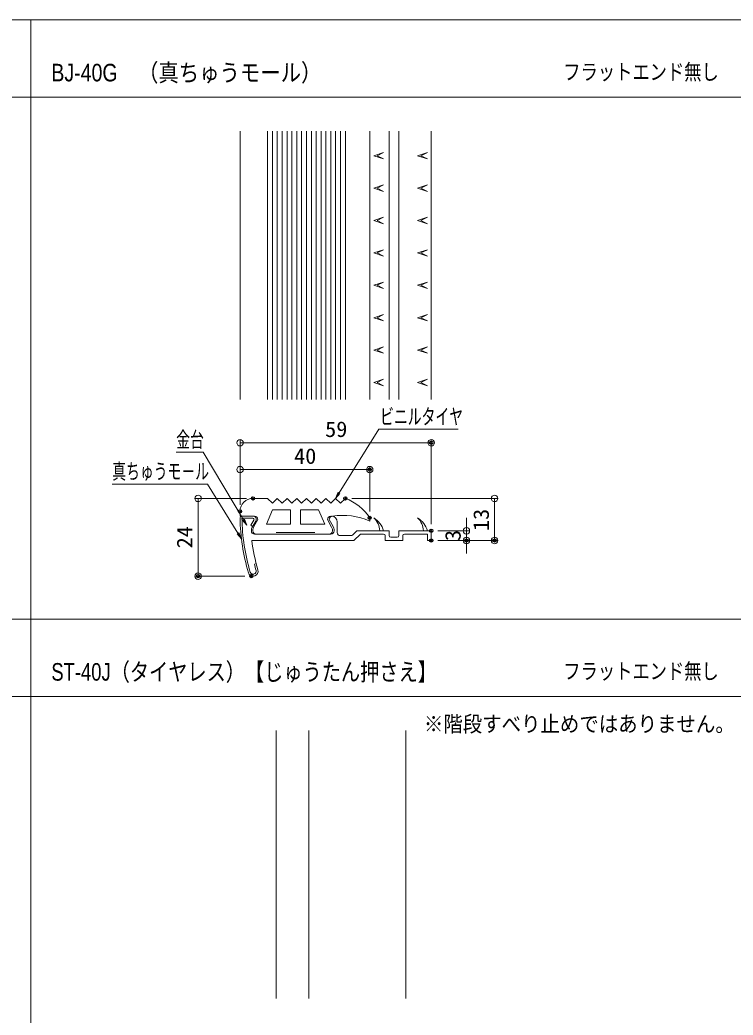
# Model space of a CAD drawing. Units: millimetres, scale not verified. Extents: x -400 to 400, y -277 to 277.
# Drawn here: x 34.6 to 254.6, y -30.3 to 277 of the extents above; entities that cross this region are included whole.
import ezdxf
from ezdxf.enums import TextEntityAlignment as Align

# ---------------------------------------------------------------- set-up
doc = ezdxf.new("R2010")
doc.units = ezdxf.units.MM
doc.header["$LTSCALE"] = 2
doc.header["$PDMODE"] = 32
doc.header["$PDSIZE"] = 1
for name, color, linetype, lineweight in [('0-0_zumenwaku', 6, 'Continuous', 9), ('0-2_1', 3, 'Continuous', 9), ('0-3_2', 4, 'Continuous', 9), ('0-8_0', 1, 'Continuous', 9), ('0-D_6文字', 2, 'Continuous', 9)]:
    doc.layers.add(name, color=color, linetype=linetype, lineweight=lineweight)
doc.layers.add('0-1_moji', color=2, linetype='Continuous')
doc.layers.add('0-9_Defpoints', color=7, linetype='Continuous')
doc.styles.add('ＭＳ ゴシック', font='')
doc.styles.add('ＭＳ Ｐゴシック', font='')
doc.styles.get('ＭＳ ゴシック').set_extended_font_data('MS Gothic')
doc.styles.get('ＭＳ Ｐゴシック').set_extended_font_data('MS PGothic')

# ---------------------------------------------------------------- blocks, each defined once
blk = doc.blocks.new('_Origin')
at = {"layer": '0-8_0'}
blk.add_line((0, 0), (-2, 0), dxfattribs=at)
blk.add_circle((0, 0), 1, dxfattribs=at)
blk = doc.blocks.new('MLeader1')
at = {"layer": '0-D_6文字', "color": 1}
blk.add_line((145.998, 150.6), (169.733, 150.6), dxfattribs=at)
at = {"layer": '0-D_6文字'}
blk.add_line((133.326, 130.773), (131.986, 129.252), dxfattribs=at)
at = {"layer": '0-D_6文字', "color": 1}
blk.add_lwpolyline([(133.043, 130.949), (145.278, 150.6), (145.998, 150.6)], dxfattribs=at)
at = {"layer": '0-D_6文字'}
blk.add_lwpolyline([(132.76, 131.126), (131.986, 129.252), (133.043, 130.949)], dxfattribs=at)
at = {"layer": '0-D_6文字', "style": 'ＭＳ ゴシック', "width": 0.65}
blk.add_text('ビニルタイヤ', height=4.809, dxfattribs=at).set_placement((145.699, 150.657), align=Align.BOTTOM_LEFT)
blk = doc.blocks.new('MLeader2')
at = {"layer": '0-D_6文字', "color": 1}
blk.add_line((90.443, 143.524), (82.796, 143.524), dxfattribs=at)
at = {"layer": '0-D_6文字'}
blk.add_line((103.861, 122.844), (104.598, 120.955), dxfattribs=at)
at = {"layer": '0-D_6文字', "color": 1}
blk.add_lwpolyline([(103.575, 122.674), (91.163, 143.524), (90.443, 143.524)], dxfattribs=at)
at = {"layer": '0-D_6文字'}
blk.add_lwpolyline([(103.288, 122.503), (104.598, 120.955), (103.575, 122.674)], dxfattribs=at)
at = {"layer": '0-D_6文字', "style": 'ＭＳ ゴシック', "width": 0.65}
blk.add_text('金台', height=4.809, dxfattribs=at).set_placement((82.796, 143.573), align=Align.BOTTOM_LEFT)
blk = doc.blocks.new('MLeader3')
at = {"layer": '0-D_6文字', "color": 1}
blk.add_line((91.703, 133.695), (63.071, 133.695), dxfattribs=at)
at = {"layer": '0-D_6文字'}
blk.add_line((102.133, 118.69), (102.905, 116.815), dxfattribs=at)
at = {"layer": '0-D_6文字', "color": 1}
blk.add_lwpolyline([(101.85, 118.514), (92.423, 133.695), (91.703, 133.695)], dxfattribs=at)
at = {"layer": '0-D_6文字'}
blk.add_lwpolyline([(101.567, 118.339), (102.905, 116.815), (101.85, 118.514)], dxfattribs=at)
at = {"layer": '0-D_6文字', "style": 'ＭＳ ゴシック', "width": 0.65}
blk.add_text('真ちゅうモ－ル', height=4.809, dxfattribs=at).set_placement((63.071, 133.77), align=Align.BOTTOM_LEFT)

msp = doc.modelspace()

# ---------------------------------------------------------------- linework, layer by layer
at = {"layer": '0-0_zumenwaku'}
for p, q in [((37.977, 276.969), (37.977, -277.031)), ((-399.623, 253.076), (257.977, 253.076)), ((257.977, 91.969), (-400.023, 91.969)), ((-399.623, 68.076), (257.977, 68.076))]:
    msp.add_line(p, q, dxfattribs=at)
msp.add_lwpolyline([(-400.023, -277.031), (399.977, -277.031), (399.977, 276.969), (-400.023, 276.969)], close=True, dxfattribs=at)
at = {"layer": '0-2_1'}
for p, q in [((102.486, 159.831), (102.486, 242.605)), ((142.486, 242.605), (142.486, 159.831)), ((148.483, 242.605), (148.483, 159.831)), ((151.483, 242.605), (151.483, 159.831)), ((161.483, 242.605), (161.483, 159.831)), ((103.086, 123.752), (106.504, 123.752)), ((103.086, 123.152), (106.415, 123.152)), ((106.758, 122.545), (105.796, 120.953)), ((105.796, 120.957), (106.377, 120.607)), ((107.36, 122.235), (106.238, 120.378)), ((129.986, 122.752), (131.256, 120.53)), ((132.483, 122.002), (132.483, 118.752)), ((105.986, 119.473), (105.986, 119.252)), ((106.986, 118.252), (129.879, 118.252)), ((107.486, 118.252), (130.486, 118.252)), ((113.607, 118.752), (125.607, 118.752)), ((130.986, 119.473), (130.986, 119.252)), ((131.486, 119.662), (131.486, 119.252)), ((133.483, 117.752), (136.569, 117.752)), ((137.276, 118.045), (138.483, 119.252)), ((139.605, 118.252), (137.605, 116.252)), ((138.483, 119.252), (148.483, 119.252)), ((139.605, 118.252), (146.783, 118.252)), ((147.283, 117.752), (147.283, 116.252)), ((148.483, 119.252), (148.483, 117.752)), ((148.983, 117.252), (150.983, 117.252)), ((151.483, 119.252), (151.483, 117.752)), ((151.483, 119.252), (161.483, 119.252)), ((152.683, 117.752), (152.683, 116.252)), ((153.183, 118.252), (160.283, 118.252)), ((160.283, 118.252), (160.283, 116.252)), ((161.483, 119.252), (161.483, 116.252)), ((106.098, 116.252), (137.605, 116.252)), ((147.283, 116.252), (152.683, 116.252)), ((161.483, 116.252), (160.283, 116.252)), ((106.911, 108.979), (107.483, 109.164)), ((107.052, 105.347), (106.971, 105.321)), ((113.687, 57.605), (113.687, -25.169)), ((123.687, 57.605), (123.687, -25.169)), ((153.687, 57.605), (153.687, -25.169))]:
    msp.add_line(p, q, dxfattribs=at)
for centre, radius, start, end in [((103.086, 123.152), 0.6, 90, 180.57876), ((164.637, 124.08), 62.158, 180.86142, 196.60332), ((164.47, 124.054), 61.391, 180.84254, 196.62483), ((106.415, 122.752), 0.4, 328.875, 90), ((106.504, 122.752), 1, 328.875, 90), ((130.986, 122.752), 1, 90, 180), ((130.733, 122.002), 1.75, 0, 90), ((140.033, 117.314), 7.023, 16.01747, 57.72233), ((139.623, 118.988), 5.958, 2.54026, 45.70359), ((153.533, 117.314), 7.023, 16.01747, 57.72233), ((153.123, 118.988), 5.958, 2.54026, 45.70359), ((107.736, 119.473), 1.75, 148.875, 180), ((129.736, 119.662), 1.75, 0, 29.74488), ((106.986, 119.252), 1, 180, 270), ((130.486, 119.252), 1, 270, 0), ((133.483, 118.752), 1, 180, 270), ((136.569, 118.752), 1, 270, 315), ((146.783, 117.752), 0.5, 0, 90), ((148.983, 117.752), 0.5, 180, 270), ((150.983, 117.752), 0.5, 270, 0), ((153.183, 117.752), 0.5, 90, 180), ((165.023, 124.083), 59.443, 187.56999, 196.49999), ((165.023, 124.083), 60.043, 194.5686, 196.49999), ((106.508, 106.747), 1.5, 196.60167, 287.95882), ((106.508, 106.747), 0.9, 196.60167, 287.95882), ((106.59, 106.774), 0.9, 287.95882, 16.49629), ((106.59, 106.774), 1.5, 287.95882, 16.49629)]:
    msp.add_arc(centre, radius, start, end, dxfattribs=at)
at = {"layer": '0-3_2'}
for p, q in [((110.986, 242.605), (110.986, 159.831)), ((112.486, 242.605), (112.486, 159.831)), ((113.986, 242.605), (113.986, 159.831)), ((115.486, 242.605), (115.486, 159.831)), ((116.986, 242.605), (116.986, 159.831)), ((118.486, 242.605), (118.486, 159.831)), ((119.986, 242.605), (119.986, 159.831)), ((121.486, 242.605), (121.486, 159.831)), ((122.986, 242.605), (122.986, 159.831)), ((124.486, 242.605), (124.486, 159.831)), ((125.986, 242.605), (125.986, 159.831)), ((127.486, 242.605), (127.486, 159.831)), ((128.986, 242.605), (128.986, 159.831)), ((130.486, 242.605), (130.486, 159.831)), ((131.986, 242.605), (131.986, 159.831)), ((133.486, 242.605), (133.486, 159.831)), ((134.986, 242.605), (134.986, 159.831)), ((143.783, 235.037), (146.783, 236.037)), ((143.783, 235.037), (146.783, 234.037)), ((157.283, 235.037), (160.283, 236.037)), ((157.283, 235.037), (160.283, 234.037)), ((143.783, 225.037), (146.783, 226.037)), ((143.783, 225.037), (146.783, 224.037)), ((157.283, 225.037), (160.283, 226.037)), ((157.283, 225.037), (160.283, 224.037)), ((143.783, 215.037), (146.783, 216.037)), ((157.283, 215.037), (160.283, 216.037)), ((143.783, 215.037), (146.783, 214.037)), ((157.283, 215.037), (160.283, 214.037)), ((143.783, 205.037), (146.783, 206.037)), ((157.283, 205.037), (160.283, 206.037)), ((143.783, 205.037), (146.783, 204.037)), ((157.283, 205.037), (160.283, 204.037)), ((143.783, 195.037), (146.783, 196.037)), ((143.783, 195.037), (146.783, 194.037)), ((157.283, 195.037), (160.283, 196.037)), ((157.283, 195.037), (160.283, 194.037)), ((143.783, 185.037), (146.783, 186.037)), ((143.783, 185.037), (146.783, 184.037)), ((157.283, 185.037), (160.283, 186.037)), ((157.283, 185.037), (160.283, 184.037)), ((143.783, 175.037), (146.783, 176.037)), ((157.283, 175.037), (160.283, 176.037)), ((143.783, 175.037), (146.783, 174.037)), ((157.283, 175.037), (160.283, 174.037)), ((143.783, 165.037), (146.783, 166.037)), ((157.283, 165.037), (160.283, 166.037)), ((143.783, 165.037), (146.783, 164.037)), ((157.283, 165.037), (160.283, 164.037)), ((106.486, 129.252), (110.986, 129.252)), ((102.486, 123.752), (102.486, 125.252)), ((102.486, 123.752), (106.986, 123.752)), ((110.607, 121.252), (112.536, 125.752)), ((121.107, 125.752), (121.107, 121.252)), ((121.107, 125.752), (126.679, 125.752)), ((128.607, 121.252), (126.679, 125.752)), ((130.733, 123.752), (130.483, 123.752)), ((142.486, 123.252), (142.486, 122.252)), ((107.986, 122.752), (106.717, 120.53)), ((110.607, 121.252), (118.107, 121.252)), ((121.107, 121.252), (128.607, 121.252)), ((129.486, 122.746), (130.734, 120.378)), ((106.486, 119.662), (106.486, 119.252))]:
    msp.add_line(p, q, dxfattribs=at)
for points in [[(146.783, 236.037), (144.783, 235.037), (146.783, 234.037)], [(160.283, 236.037), (158.283, 235.037), (160.283, 234.037)], [(146.783, 226.037), (144.783, 225.037), (146.783, 224.037)], [(160.283, 226.037), (158.283, 225.037), (160.283, 224.037)], [(146.783, 216.037), (144.783, 215.037), (146.783, 214.037)], [(160.283, 216.037), (158.283, 215.037), (160.283, 214.037)], [(146.783, 206.037), (144.783, 205.037), (146.783, 204.037)], [(160.283, 206.037), (158.283, 205.037), (160.283, 204.037)], [(146.783, 196.037), (144.783, 195.037), (146.783, 194.037)], [(160.283, 196.037), (158.283, 195.037), (160.283, 194.037)], [(146.783, 186.037), (144.783, 185.037), (146.783, 184.037)], [(160.283, 186.037), (158.283, 185.037), (160.283, 184.037)], [(146.783, 176.037), (144.783, 175.037), (146.783, 174.037)], [(160.283, 176.037), (158.283, 175.037), (160.283, 174.037)], [(146.783, 166.037), (144.783, 165.037), (146.783, 164.037)], [(160.283, 166.037), (158.283, 165.037), (160.283, 164.037)], [(110.986, 129.252), (112.486, 127.752), (113.986, 129.252)], [(116.986, 129.252), (115.486, 127.752), (113.986, 129.252)], [(116.986, 129.252), (118.486, 127.752), (119.986, 129.252)], [(122.986, 129.252), (121.486, 127.752), (119.986, 129.252)], [(122.986, 129.252), (124.486, 127.752), (125.986, 129.252)], [(128.986, 129.252), (127.486, 127.752), (125.986, 129.252)], [(128.986, 129.252), (130.486, 127.752), (131.986, 129.252)], [(134.986, 129.252), (133.486, 127.752), (131.986, 129.252)], [(112.536, 125.752), (118.107, 125.752), (118.107, 121.252)]]:
    msp.add_lwpolyline(points, dxfattribs=at)
for centre, radius, start, end in [((106.486, 125.252), 4, 90, 180), ((129.859, 115.155), 15, 32.66782, 70.01256), ((106.986, 122.752), 1, 0, 90), ((130.483, 122.752), 1, 90, 180), ((134.261, 104.021), 20, 65.71451, 99.42268), ((108.236, 119.662), 1.75, 150.25512, 180), ((129.236, 119.473), 1.75, 0, 31.125), ((107.486, 119.252), 1, 180, 270), ((129.986, 119.252), 1, 270, 0)]:
    msp.add_arc(centre, radius, start, end, dxfattribs=at)
at = {"layer": '0-8_0'}
for p, q in [((102.487, 127.252), (102.487, 147.44)), ((104.487, 146.44), (159.483, 146.44)), ((161.483, 121.252), (161.483, 147.44)), ((102.487, 127.252), (102.487, 139.143)), ((142.487, 125.252), (142.487, 139.143)), ((104.487, 138.143), (140.487, 138.143)), ((104.487, 129.252), (88.54, 129.252)), ((136.987, 129.252), (182.026, 129.252)), ((89.54, 127.252), (89.54, 107.253)), ((181.026, 127.252), (181.026, 118.252)), ((172.325, 121.252), (172.325, 123.252)), ((163.483, 119.252), (173.325, 119.252)), ((172.325, 119.252), (172.325, 116.252)), ((163.483, 116.252), (173.325, 116.252)), ((163.483, 116.252), (182.026, 116.252)), ((172.325, 114.252), (172.325, 112.252)), ((103.963, 105.253), (88.54, 105.253))]:
    msp.add_line(p, q, dxfattribs=at)
at = {"layer": '0-9_Defpoints'}
for p in [(161.483, 146.44), (142.487, 138.143), (106.487, 129.252), (134.987, 129.252), (102.487, 125.252), (142.487, 123.252), (161.483, 119.252), (161.483, 119.252), (161.483, 116.252), (172.325, 116.252), (181.026, 116.252), (89.54, 105.253), (105.963, 105.253)]:
    msp.add_point(p, dxfattribs=at)

# ---------------------------------------------------------------- block references
at = {"layer": '0-8_0'}
for p, rotation in [((102.487, 146.44), 180), ((102.487, 138.143), 180), ((89.54, 129.252), 90), ((181.026, 129.252), 90), ((172.325, 119.252), 270), ((172.325, 116.252), 90), ((181.026, 116.252), 270), ((89.54, 105.253), 270)]:
    msp.add_blockref('_Origin', p, dxfattribs=dict(at, rotation=rotation))
for p in [(161.483, 146.44), (142.487, 138.143)]:
    msp.add_blockref('_Origin', p, dxfattribs=at)
at = {"layer": '0-D_6文字'}
for name in ['MLeader1', 'MLeader2', 'MLeader3']:
    msp.add_blockref(name, (0, 0), dxfattribs=at)

# ---------------------------------------------------------------- texts
at = {"layer": '0-1_moji', "style": 'ＭＳ Ｐゴシック'}
for s, height, width, p in [('BJ-40G\u3000（真ちゅうモール）', 5.423, 0.85, (44.283, 256.36)), ('フラットエンド無し', 4.883, 0.8, (202.218, 257)), ('ST-40J（タイヤレス）【じゅうたん押さえ】', 5.425, 0.8, (44.283, 71.36)), ('フラットエンド無し', 4.883, 0.8, (202.218, 72)), ('※階段すべり止めではありません。', 4.883, 0.9, (159.203, 55.716))]:
    msp.add_text(s, height=height, dxfattribs=dict(at, width=width)).set_placement(p, align=Align.BOTTOM_LEFT)
at = {"layer": '0-8_0', "color": 2, "style": 'ＭＳ ゴシック', "width": 1.05}
for s, p in [('59', (128.735, 146.764)), ('40', (119.154, 138.468))]:
    msp.add_text(s, height=4.809, dxfattribs=at).set_placement(p, align=Align.BOTTOM_LEFT)
for s, p in [('13', (180.701, 119.168)), ('24', (89.215, 113.835)), ('3', (172, 116.085))]:
    msp.add_text(s, height=4.809, rotation=90, dxfattribs=at).set_placement(p, align=Align.BOTTOM_LEFT)

doc.saveas('drawing.dxf')
